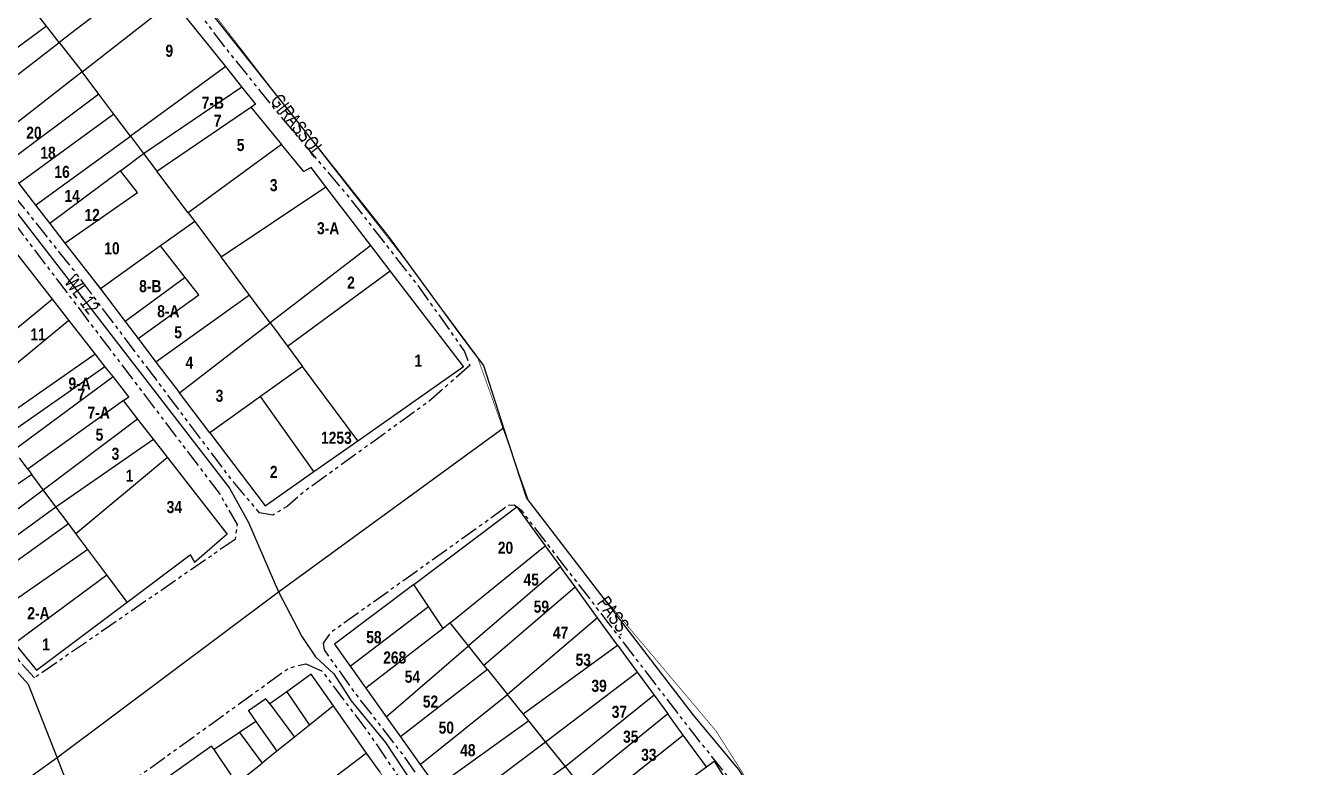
# Model space of a CAD drawing. Extents: x 204381 to 207261, y 4847713 to 4851061.
# Drawn here: x 206995.3 to 207261.3, y 4848748.6 to 4848902.5 of the extents above; entities that cross this region are included whole.
import ezdxf
from ezdxf.enums import TextEntityAlignment as Align

# ---------------------------------------------------------------- set-up
doc = ezdxf.new("R2010")
doc.units = 0
doc.header["$LTSCALE"] = 1.5
doc.header["$MEASUREMENT"] = 0
doc.linetypes.add('PHANTOMX2', pattern=[5, 2.5, -0.5, 0.5, -0.5, 0.5, -0.5])
for name, color, linetype in [('CD-MALHA-LOTES', 40, 'CONTINUOUS'), ('LM-LIM-SETOR-FISCAL', 7, 'CONTINUOUS'), ('RU-QUADRAS', 210, 'CONTINUOUS'), ('SV-EIXO-ROD-ESTR', 7, 'CONTINUOUS'), ('SV-EIXO-RUA-N-PAV', 6, 'CONTINUOUS'), ('SV-EST-M-N-PAV', 1, 'PHANTOMX2'), ('SV-RUA-NAO-PAV-S-GUIA-C-GUIA', 7, 'PHANTOMX2'), ('SV-TXT-RUA-N-PAV-S-GUIA-C-GUIA', 7, 'CONTINUOUS'), ('Th_NmrPort', 7, 'CONTINUOUS')]:
    doc.layers.add(name, color=color, linetype=linetype)
doc.styles.add('ARIAL', font='ARIAL.TTF')
doc.styles.get("Standard").update_dxf_attribs({"font": 'swisscbo.ttf'})
doc.linetypes.add('Limite', pattern='A,20,-3,[130,ltypeshp.shx,S=6.35,R=0,X=0,Y=0],-3,20', length=46)

msp = doc.modelspace()

# ---------------------------------------------------------------- linework, layer by layer
at = {"layer": 'CD-MALHA-LOTES', "linetype": 'Continuous'}
for points in [[(207020.2, 4848912.82), (207002.31, 4848899.02)], [(207036.84, 4848894.01), (207025.88, 4848907.69)], [(206999.66, 4848902.43), (206997.05, 4848905.79)], [(207007.02, 4848892.94), (207024.66, 4848906.73)], [(206999.66, 4848902.43), (206979.96, 4848887.86)], [(207002.31, 4848899.02), (206999.66, 4848902.43)], [(206982.9, 4848884.04), (207002.31, 4848899.02)], [(207002.31, 4848899.02), (207007.02, 4848892.94)], [(207036.84, 4848894.01), (207017.06, 4848879.6)], [(207040.18, 4848889.83), (207036.84, 4848894.01)], [(207007.02, 4848892.94), (206987.71, 4848877.82)], [(207010.53, 4848888.27), (207007.02, 4848892.94)], [(207019.81, 4848875.95), (207040.18, 4848889.83)], [(207043.03, 4848886.28), (207040.18, 4848889.83)], [(207010.53, 4848888.27), (206990.93, 4848873.64)], [(207013.64, 4848884.14), (207010.53, 4848888.27)], [(207042.06, 4848885.62), (207043.03, 4848886.28)], [(207013.64, 4848884.14), (206993.94, 4848869.75)], [(207017.06, 4848879.6), (207013.64, 4848884.14)], [(207022.57, 4848872.28), (207042.06, 4848885.62)], [(207042.06, 4848885.62), (207048.45, 4848877.84)], [(206997.39, 4848865.28), (207017.06, 4848879.6)], [(207017.06, 4848879.6), (207019.81, 4848875.95)], [(207048.45, 4848877.84), (207029.03, 4848863.69)], [(207053.05, 4848872.26), (207048.45, 4848877.84)], [(207015.01, 4848872.37), (207019.81, 4848875.95)], [(207019.81, 4848875.95), (207022.57, 4848872.28)], [(207015.01, 4848872.37), (207000.36, 4848861.43)], [(207018.53, 4848867.89), (207015.01, 4848872.37)], [(207054.61, 4848873.04), (207053.05, 4848872.26)], [(207057.65, 4848869.06), (207054.61, 4848873.04)], [(206993.94, 4848869.75), (206997.39, 4848865.28)], [(207029.03, 4848863.69), (207022.57, 4848872.28)], [(207003.47, 4848857.4), (207018.53, 4848867.89)], [(207035.87, 4848854.51), (207057.65, 4848869.06)], [(207066.95, 4848856.9), (207057.65, 4848869.06)], [(206997.39, 4848865.28), (207000.36, 4848861.43)], [(207030.41, 4848861.86), (207023.32, 4848856.79)], [(207029.03, 4848863.69), (207029.96, 4848862.46)], [(207029.96, 4848862.46), (207030.41, 4848861.86)], [(207030.41, 4848861.86), (207035.87, 4848854.51)], [(207000.36, 4848861.43), (207003.47, 4848857.4)], [(207003.47, 4848857.4), (207010.83, 4848847.87)], [(207023.32, 4848856.79), (207010.83, 4848847.87)], [(207028.45, 4848850.24), (207023.32, 4848856.79)], [(207066.95, 4848856.9), (207046.06, 4848840.81)], [(207070.99, 4848851.63), (207066.95, 4848856.9)], [(207000.91, 4848845.74), (206993.58, 4848855.14)], [(207041.76, 4848846.59), (207035.87, 4848854.51)], [(207049.64, 4848836.01), (207070.99, 4848851.63)], [(207086.19, 4848831.75), (207070.99, 4848851.63)], [(207028.45, 4848850.24), (207015.97, 4848841.11)], [(207031.27, 4848846.64), (207028.45, 4848850.24)], [(207000.91, 4848845.74), (206981.44, 4848829.68)], [(207004.29, 4848841.41), (207000.91, 4848845.74)], [(207010.83, 4848847.87), (207015.97, 4848841.11)], [(207018.66, 4848837.57), (207031.27, 4848846.64)], [(207041.76, 4848846.59), (207022.36, 4848832.7)], [(207046.06, 4848840.81), (207041.76, 4848846.59)], [(206984.72, 4848825.28), (207004.29, 4848841.41)], [(207009.77, 4848834.39), (207004.29, 4848841.41)], [(207015.97, 4848841.11), (207018.66, 4848837.57)], [(207027.22, 4848826.3), (207046.06, 4848840.81)], [(207046.06, 4848840.81), (207049.64, 4848836.01)], [(207018.66, 4848837.57), (207022.36, 4848832.7)], [(207049.64, 4848836.01), (207052.8, 4848831.75)], [(206988.82, 4848819.8), (207009.77, 4848834.39)], [(207011.79, 4848831.79), (207009.77, 4848834.39)], [(207022.36, 4848832.7), (207027.22, 4848826.3)], [(206990.81, 4848817.13), (207011.79, 4848831.79)], [(207013.46, 4848829.66), (207011.79, 4848831.79)], [(207052.8, 4848831.75), (207044.08, 4848825.53)], [(207064.26, 4848816.35), (207052.8, 4848831.75)], [(207064.26, 4848816.35), (207086.19, 4848831.75)], [(206992.83, 4848814.42), (207013.46, 4848829.66)], [(207016.71, 4848825.49), (207013.46, 4848829.66)], [(207015.61, 4848824.7), (206995.77, 4848810.49)], [(207015.61, 4848824.7), (207016.71, 4848825.49)], [(207018.56, 4848820.92), (207015.61, 4848824.7)], [(207033.53, 4848818), (207027.22, 4848826.3)], [(207044.08, 4848825.53), (207033.53, 4848818)], [(207055.15, 4848809.95), (207044.08, 4848825.53)], [(206998.99, 4848806.17), (207018.56, 4848820.92)], [(207021.87, 4848816.68), (207018.56, 4848820.92)], [(207001.62, 4848802.64), (207021.87, 4848816.68)], [(207024.77, 4848812.96), (207021.87, 4848816.68)], [(207033.53, 4848818), (207045.04, 4848802.85)], [(207055.15, 4848809.95), (207064.26, 4848816.35)], [(206995.77, 4848810.49), (206994.04, 4848812.8)], [(207005.77, 4848797.09), (207024.77, 4848812.96)], [(207037.18, 4848797.06), (207024.77, 4848812.96)], [(206996.63, 4848809.33), (206976.24, 4848795.45)], [(206995.77, 4848810.49), (206996.63, 4848809.33)], [(206998.99, 4848806.17), (206996.63, 4848809.33)], [(207045.04, 4848802.85), (207055.15, 4848809.95)], [(206979.31, 4848791.48), (206998.99, 4848806.17)], [(207001.62, 4848802.64), (206998.99, 4848806.17)], [(206981.78, 4848788.28), (207001.62, 4848802.64)], [(207004.23, 4848799.16), (207001.62, 4848802.64)], [(206984.36, 4848784.95), (207004.23, 4848799.16)], [(207005.77, 4848797.09), (207004.23, 4848799.16)], [(207008.21, 4848793.82), (207005.77, 4848797.09)], [(207030.36, 4848791.13), (207037.18, 4848797.06)], [(207008.21, 4848793.82), (206988.36, 4848780.03)], [(207012.15, 4848788.55), (207008.21, 4848793.82)], [(207016.4, 4848782.86), (207029.48, 4848792.67)], [(207029.48, 4848792.67), (207030.36, 4848791.13)], [(207083.43, 4848778.56), (207103.13, 4848794.56)], [(207103.13, 4848794.56), (207106.3, 4848790.21)], [(207106.3, 4848790.21), (207087.25, 4848773.79)], [(207109.35, 4848786.03), (207106.3, 4848790.21)], [(206992.98, 4848774.34), (207012.15, 4848788.55)], [(207016.4, 4848782.86), (207012.15, 4848788.55)], [(207078.93, 4848781.95), (207075.89, 4848786.54)], [(207090.45, 4848769.8), (207109.35, 4848786.03)], [(207114.03, 4848779.62), (207109.35, 4848786.03)], [(206997.55, 4848768.71), (207016.4, 4848782.86)], [(207062.69, 4848769.59), (207078.93, 4848781.95)], [(207081.96, 4848777.37), (207078.93, 4848781.95)], [(207114.03, 4848779.62), (207095.34, 4848763.7)], [(207118.16, 4848773.96), (207114.03, 4848779.62)], [(207081.96, 4848777.37), (207065.95, 4848765)], [(207083.43, 4848778.56), (207081.96, 4848777.37)], [(207087.25, 4848773.79), (207083.43, 4848778.56)], [(206992.98, 4848774.34), (206997.55, 4848768.71)], [(207098.59, 4848759.65), (207118.16, 4848773.96)], [(207118.16, 4848773.96), (207122.25, 4848768.35)], [(207070.17, 4848759.07), (207087.25, 4848773.79)], [(207090.45, 4848769.8), (207087.25, 4848773.79)], [(207062.69, 4848769.59), (207065.95, 4848765)], [(207091.18, 4848768.89), (207073.15, 4848754.88)], [(207091.18, 4848768.89), (207090.45, 4848769.8)], [(207091.18, 4848768.89), (207095.34, 4848763.7)], [(207103.23, 4848753.86), (207122.25, 4848768.35)], [(207122.25, 4848768.35), (207125.74, 4848763.57)], [(207049.5, 4848764.26), (207045.97, 4848761.75)], [(207049.5, 4848764.26), (207054.23, 4848757.32)], [(207065.95, 4848765), (207070.17, 4848759.07)], [(207077.24, 4848749.14), (207095.34, 4848763.7)], [(207098.59, 4848759.65), (207095.34, 4848763.7)], [(207125.74, 4848763.57), (207107.39, 4848748.78)], [(207125.74, 4848763.57), (207128.6, 4848759.65)], [(207045.97, 4848761.75), (207051.13, 4848754.84)], [(207059.22, 4848761.32), (207054.23, 4848757.32)], [(207066.09, 4848751.54), (207059.22, 4848761.32)], [(207043.13, 4848758.09), (207039.68, 4848755.77)], [(207043.13, 4848758.09), (207047.48, 4848751.91)], [(207070.17, 4848759.07), (207073.15, 4848754.88)], [(207099.73, 4848758.22), (207080.59, 4848744.43)], [(207099.73, 4848758.22), (207098.59, 4848759.65)], [(207103.23, 4848753.86), (207099.73, 4848758.22)], [(207128.6, 4848759.65), (207110.43, 4848744.88)], [(207131.78, 4848755.28), (207128.6, 4848759.65)], [(207039.68, 4848755.77), (207034.42, 4848752.24)], [(207039.68, 4848755.77), (207044.43, 4848749.47)], [(207054.23, 4848757.32), (207051.13, 4848754.84)], [(207113.63, 4848740.81), (207131.78, 4848755.28)], [(207136.61, 4848748.65), (207131.78, 4848755.28)], [(207051.13, 4848754.84), (207047.48, 4848751.91)], [(207073.15, 4848754.88), (207077.24, 4848749.14)], [(207084.14, 4848739.45), (207103.23, 4848753.86)], [(207107.39, 4848748.78), (207103.23, 4848753.86)], [(207038, 4848746.99), (207034.42, 4848752.24)], [(207045.27, 4848750.14), (207044.43, 4848749.47)], [(207047.48, 4848751.91), (207045.27, 4848750.14)], [(207066.09, 4848751.54), (207045.54, 4848735.95)], [(207068.88, 4848747.57), (207066.09, 4848751.54)], [(207039.18, 4848745.26), (207044.43, 4848749.47)], [(207077.24, 4848749.14), (207080.59, 4848744.43)], [(207107.39, 4848748.78), (207087.57, 4848734.62)], [(207110.43, 4848744.88), (207107.39, 4848748.78)], [(207117.67, 4848734.9), (207136.61, 4848748.65)], [(207136.61, 4848748.65), (207138.22, 4848749.82)], [(207138.22, 4848749.82), (207140.69, 4848745.9)]]:
    msp.add_lwpolyline(points, dxfattribs=at)
at = {"layer": 'CD-MALHA-LOTES', "linetype": 'Continuous', "flags": 128}
for points in [[(207075.89, 4848786.54), (207097.26, 4848802.61), (207103.13, 4848794.56)], [(207075.89, 4848786.54), (207059.43, 4848774.16), (207062.69, 4848769.59)], [(207059.22, 4848761.32), (207054.6, 4848767.9), (207049.5, 4848764.26)], [(207045.97, 4848761.75), (207045.19, 4848762.79), (207041.56, 4848760.32), (207043.13, 4848758.09)], [(207034.42, 4848752.24), (207033.92, 4848752.97), (207012.13, 4848737.47), (207016.09, 4848732.04)]]:
    msp.add_lwpolyline(points, dxfattribs=at)
at = {"layer": 'LM-LIM-SETOR-FISCAL', "linetype": 'Limite', "ltscale": 0.1, "const_width": 0.13, "flags": 128}
msp.add_lwpolyline([(206960.49, 4848346.74), (206519.68, 4848013.26), (206524.96, 4848001.52), (206186.17, 4847750.07), (206137.65, 4847714.77), (206055.88, 4847783.52), (206022.18, 4847808.19), (206018.12, 4847816.07), (206019.95, 4847830.66), (206053.3, 4847836.03), (206059.06, 4847868.43), (206040.45, 4847926.27), (206039.82, 4847951.17), (206026.44, 4847964.39), (205980.98, 4848000.04), (205948.86, 4848053.95), (205885.79, 4848047.59), (205885.38, 4848100.28), (205758.68, 4848087.81), (205748.41, 4848134.36), (205855.06, 4848144.19), (205857.54, 4848167.98), (205826.48, 4848206.22), (205791.25, 4848260.92), (205756.8, 4848299.01), (205692.97, 4848280.46), (205710.22, 4848439.16), (205051.32, 4848428.57), (204677.84, 4848416.25), (204661.89, 4848420.75), (204677.59, 4848456.68), (204685.73, 4848493.72), (204687.66, 4848576.43), (204676.79, 4848658.68), (204674.85, 4848798.87), (204665.61, 4849337.36), (204658.49, 4849545.69), (204657.02, 4849545.63), (204645.12, 4849704.28), (204643.71, 4849869.24), (204651.14, 4849927.22), (204647.62, 4849990.33), (204636.26, 4850264.54), (204381.83, 4850909.69), (204986.84, 4850806.73), (205140.83, 4850787.35), (205201.03, 4850796.27), (205245.63, 4850823.19), (205310.25, 4850896.98), (205324.08, 4850905.65), (205327.72, 4850908.15), (205339.74, 4850916.46), (205358.28, 4850945.44), (205381.54, 4850978.24), (205458.47, 4851060.64), (205958.1, 4850305), (206256.21, 4850261.19), (206296.36, 4850246.47), (206381.84, 4850187.26), (206402.35, 4850183.32), (206465.45, 4850155.1), (206438.69, 4850087.64), (206416.16, 4850016.08), (206422.43, 4850015.06), (206376.86, 4849879.93), (206318.97, 4849888.04), (206311.32, 4849828.25), (206177.89, 4849842.97), (206161.27, 4849779.77), (206627.66, 4849358.82), (206746.45, 4849445.1), (206955.53, 4849187.19), (207019.34, 4849111.98), (207025.31, 4849104.91), (207033.93, 4849094.44), (207048.4, 4849077.1), (207039.09, 4849069.24), (207026.18, 4849059.14), (207002.58, 4849038.25), (206981.71, 4849023.09), (206966.26, 4849011.39), (206958.44, 4849004.76), (206968.98, 4848989.87), (206978.67, 4848976.02), (207002.49, 4848944.75), (207008.79, 4848936.89), (207034.07, 4848905.39), (207054.15, 4848879.42), (207075.28, 4848852.41), (207089.04, 4848833.89), (207099.68, 4848804.07), (207108.98, 4848791.97), (207114.21, 4848785.08), (207138.58, 4848756.16), (207148.67, 4848740.27), (207162.16, 4848719.72), (207199.66, 4848661.86), (207214.13, 4848640.25), (207233.64, 4848611.27), (207250.42, 4848586.92), (207261.26, 4848571.24), (207169.66, 4848504.88), (207140.72, 4848483.45), (207106.7, 4848455.88), (207093.59, 4848446.09), (207051.18, 4848413.73)], close=True, dxfattribs=at)
at = {"layer": 'RU-QUADRAS', "color": 6, "linetype": 'Continuous', "const_width": 0.18}
for points in [[(206921.66, 4848965.52), (206960.49, 4848994.88), (207024.66, 4848906.73), (207025.88, 4848907.69), (207043.03, 4848886.28), (207042.06, 4848885.62), (207053.05, 4848872.26), (207054.61, 4848873.04), (207086.19, 4848831.75), (207045.04, 4848802.85, 0.005338), (206953.35, 4848921.86)], [(206914.48, 4848876.52), (206953.08, 4848904.94), (206955.5, 4848901.52), (206971.73, 4848881.83), (206972.4, 4848882.29), (207013.46, 4848829.66), (207016.71, 4848825.49), (207015.61, 4848824.7), (207037.18, 4848797.06), (207030.36, 4848791.13), (207029.48, 4848792.67), (206997.55, 4848768.71, -0.01164), (206969.51, 4848804.14), (206955.5, 4848823.16)], [(207059.43, 4848774.16), (207097.26, 4848802.61), (207136.61, 4848748.65), (207138.22, 4848749.82), (207153.33, 4848725.68), (207191.62, 4848669.66), (207190.75, 4848668.95), (207200, 4848655.8), (207163.12, 4848627.59, 0.002679)]]:
    msp.add_lwpolyline(points, format="xyb", close=True, dxfattribs=at)
msp.add_lwpolyline([(207012.13, 4848737.47), (207033.92, 4848752.97), (207034.42, 4848752.24), (207043.13, 4848758.09), (207041.56, 4848760.32), (207045.19, 4848762.79), (207045.97, 4848761.75), (207054.6, 4848767.9), (207104.8, 4848696.27)], dxfattribs=at)
at = {"layer": 'SV-EIXO-ROD-ESTR', "flags": 128}
msp.add_lwpolyline([(206955.49, 4848717.4), (207001.86, 4848750.6), (207047.77, 4848785), (207094.53, 4848819.04)], dxfattribs=at)
at = {"layer": 'SV-EIXO-RUA-N-PAV', "flags": 128}
for points in [[(206957.81, 4849004.58), (206988.02, 4848964.38), (207033.05, 4848905.85), (207025.66, 4848915.47), (207047.91, 4848887.33), (207070.74, 4848858.51), (207084.26, 4848840.08), (207087.63, 4848835.48), (207090.35, 4848831.95), (207094.53, 4848819.04), (207099.26, 4848804.44), (207133.85, 4848759.37), (207143.28, 4848748.1), (207155.07, 4848729.49), (207173.94, 4848700.01), (207190.97, 4848675.65), (207198.83, 4848662.54), (207205.91, 4848652.72), (207208.53, 4848647.74), (207220.06, 4848631.49), (207230.01, 4848616.82), (207250.45, 4848586.68), (207261.22, 4848571.78)], [(206955.5, 4848912.91), (206964.49, 4848901.25), (206983.87, 4848876.04), (206999.67, 4848855.73), (207037.62, 4848806.49), (207041.6, 4848799.42), (207047.77, 4848785), (207052.62, 4848775.76), (207055.51, 4848771.53), (207059.3, 4848767.97), (207062.86, 4848762.4), (207069.99, 4848753.72), (207077.33, 4848742.59), (207090.92, 4848722.88), (207098.49, 4848712.64), (207106.73, 4848701.06), (207113.85, 4848690.82), (207123.87, 4848676.57), (207136.9, 4848657.09), (207144.69, 4848646.84), (207154.26, 4848634.15), (207159.63, 4848626.78)], [(207092.61, 4848616.65), (207072.23, 4848645.87), (207057.28, 4848666.64), (207039.83, 4848692.12), (207018.22, 4848722.87), (207006.31, 4848739.21), (207001.86, 4848750.6), (206995.91, 4848765.8), (206990.19, 4848772.14), (206975.62, 4848789.98), (206963.62, 4848805.05), (206955.5, 4848815.91)]]:
    msp.add_lwpolyline(points, dxfattribs=at)
at = {"layer": 'SV-EST-M-N-PAV', "linetype": 'PHANTOMX2', "flags": 128}
for points in [[(207087.49, 4848831.96), (207079.03, 4848824.53), (207053.01, 4848805.71), (207049.58, 4848802.73), (207046.62, 4848800.93)], [(207057.33, 4848772.93), (207057.13, 4848774.37), (207058.91, 4848776.79), (207095.58, 4848802.99)]]:
    msp.add_lwpolyline(points, dxfattribs=at)
at = {"layer": 'SV-EST-M-N-PAV', "flags": 128}
for points in [[(207038.8, 4848795.89), (206997.17, 4848767.15)], [(207008.98, 4848739.65), (207049.96, 4848769.2), (207053.48, 4848770.08)]]:
    msp.add_lwpolyline(points, dxfattribs=at)
at = {"layer": 'SV-RUA-NAO-PAV-S-GUIA-C-GUIA', "flags": 128}
for points in [[(206955.5, 4848997.6), (206957.6, 4848999), (206961.93, 4848997.14), (206966.75, 4848990.4), (206984.54, 4848966.96), (206997.16, 4848950.2), (207011.61, 4848931.46), (207023.48, 4848915.63), (207036.74, 4848897.93), (207047.86, 4848884.11), (207062.03, 4848867.38), (207076.71, 4848848.57), (207083.53, 4848839), (207086.41, 4848834.85), (207087.49, 4848831.96)], [(207046.62, 4848800.93), (207043.88, 4848801.43), (207038.28, 4848808), (207005.28, 4848851.8), (206982.86, 4848879.9), (206965.07, 4848903.39), (206955.5, 4848916.67)], [(206955.5, 4848908.08), (206956.11, 4848908.48), (206956.43, 4848908.52), (206956.78, 4848908.21), (206963.49, 4848899.79), (206983.07, 4848874.53), (206998.34, 4848854.41), (207035.67, 4848805.21), (207039.19, 4848798.95), (207038.8, 4848795.89)], [(206997.17, 4848767.15), (206994.77, 4848769.81), (206983.07, 4848783.34), (206968.09, 4848803.07), (206955.5, 4848819.62)], [(207095.58, 4848802.99), (207096.7, 4848803.09), (207098.09, 4848802.01), (207116.31, 4848778.46), (207133.72, 4848755.77), (207147.59, 4848738.48), (207159.37, 4848719.94), (207168.3, 4848705.06), (207175.56, 4848694.66), (207183.44, 4848683.62), (207188.82, 4848675.57), (207192.57, 4848669.07), (207195.98, 4848662.3), (207200.75, 4848656.57), (207203.97, 4848652.72), (207213.97, 4848638.73), (207224.3, 4848622.39), (207228.65, 4848616.58), (207256.65, 4848575.76), (207258.37, 4848573.75), (207258.37, 4848572.58), (207256.85, 4848571.55), (207228.39, 4848551.12), (207162.88, 4848502.17), (207126.15, 4848475.34), (207100.64, 4848456.26), (207081.05, 4848441.61), (207054.22, 4848420.93), (207048.2, 4848415.91), (207045.33, 4848412.09), (207041.99, 4848409.7)], [(207053.48, 4848770.08), (207056.85, 4848768.54), (207066.43, 4848755.81), (207081.22, 4848734.17), (207091.84, 4848718.84), (207102.18, 4848705.43), (207114.62, 4848688.27), (207128.88, 4848665.4), (207143.49, 4848646.1), (207158.25, 4848625.69), (207161.55, 4848628.29), (207147.51, 4848645.8), (207142.08, 4848652.07), (207130.94, 4848669.18), (207118.09, 4848686.92), (207102.77, 4848708.79), (207093.56, 4848721.47), (207083.63, 4848736.67), (207073.95, 4848750.84), (207064.17, 4848763.39), (207057.33, 4848772.93)]]:
    msp.add_lwpolyline(points, dxfattribs=at)

# ---------------------------------------------------------------- texts
at = {"layer": 'SV-TXT-RUA-N-PAV-S-GUIA-C-GUIA', "style": 'ARIAL', "width": 0.7}
for s, rotation, p in [('GIRASSOL', 308, (207045.94, 4848886.85)), ('WL-12', 307, (207003.21, 4848849.27)), ('PASS.', 306, (207113.77, 4848782.66))]:
    msp.add_text(s, height=3, rotation=rotation, dxfattribs=at).set_placement(p)
at = {"layer": 'Th_NmrPort', "color": 1}
for s, p in [('9', (207024.35, 4848897.3)), ('7-B', (207031.87, 4848886.53)), ('7', (207034.37, 4848882.79)), ('20', (206995.45, 4848880.29)), ('5', (207039.14, 4848877.74)), ('18', (206998.37, 4848876.13)), ('16', (207001.28, 4848872.17)), ('3', (207046.01, 4848869.41)), ('14', (207003.37, 4848867.18)), ('12', (207007.53, 4848863.22)), ('3-A', (207055.8, 4848860.46)), ('10', (207011.64, 4848856.3)), ('8-B', (207018.88, 4848848.44)), ('2', (207062.05, 4848849.18)), ('8-A', (207022.63, 4848843.24)), ('11', (206996.3, 4848838.43)), ('5', (207026.17, 4848838.87)), ('4', (207028.51, 4848832.58)), ('1', (207076.01, 4848832.99)), ('9-A', (207004.21, 4848828.23)), ('7', (207006.09, 4848825.94)), ('3', (207034.76, 4848825.71)), ('7-A', (207008.17, 4848822.2)), ('5', (207009.84, 4848817.62)), ('1253', (207056.63, 4848816.97)), ('3', (207013.17, 4848813.66)), ('2', (207046.01, 4848809.89)), ('1', (207016.09, 4848809.09)), ('34', (207024.59, 4848802.6)), ('20', (207093.33, 4848794.16)), ('45', (207098.66, 4848787.55)), ('59', (207100.77, 4848781.92)), ('2-A', (206995.67, 4848780.57)), ('58', (207066.01, 4848775.59)), ('47', (207104.76, 4848776.53)), ('1', (206998.76, 4848774.09)), ('268', (207069.54, 4848771.37)), ('53', (207109.46, 4848770.9)), ('54', (207074, 4848767.38)), ('39', (207112.75, 4848765.5)), ('52', (207077.76, 4848762.22)), ('37', (207116.97, 4848760.1)), ('50', (207081.04, 4848756.82)), ('35', (207119.32, 4848754.94)), ('48', (207085.51, 4848752.13)), ('33', (207123.08, 4848751.19))]:
    msp.add_text(s, height=2.5, dxfattribs=at).set_placement(p, align=Align.MIDDLE_LEFT)

doc.saveas('drawing.dxf')
